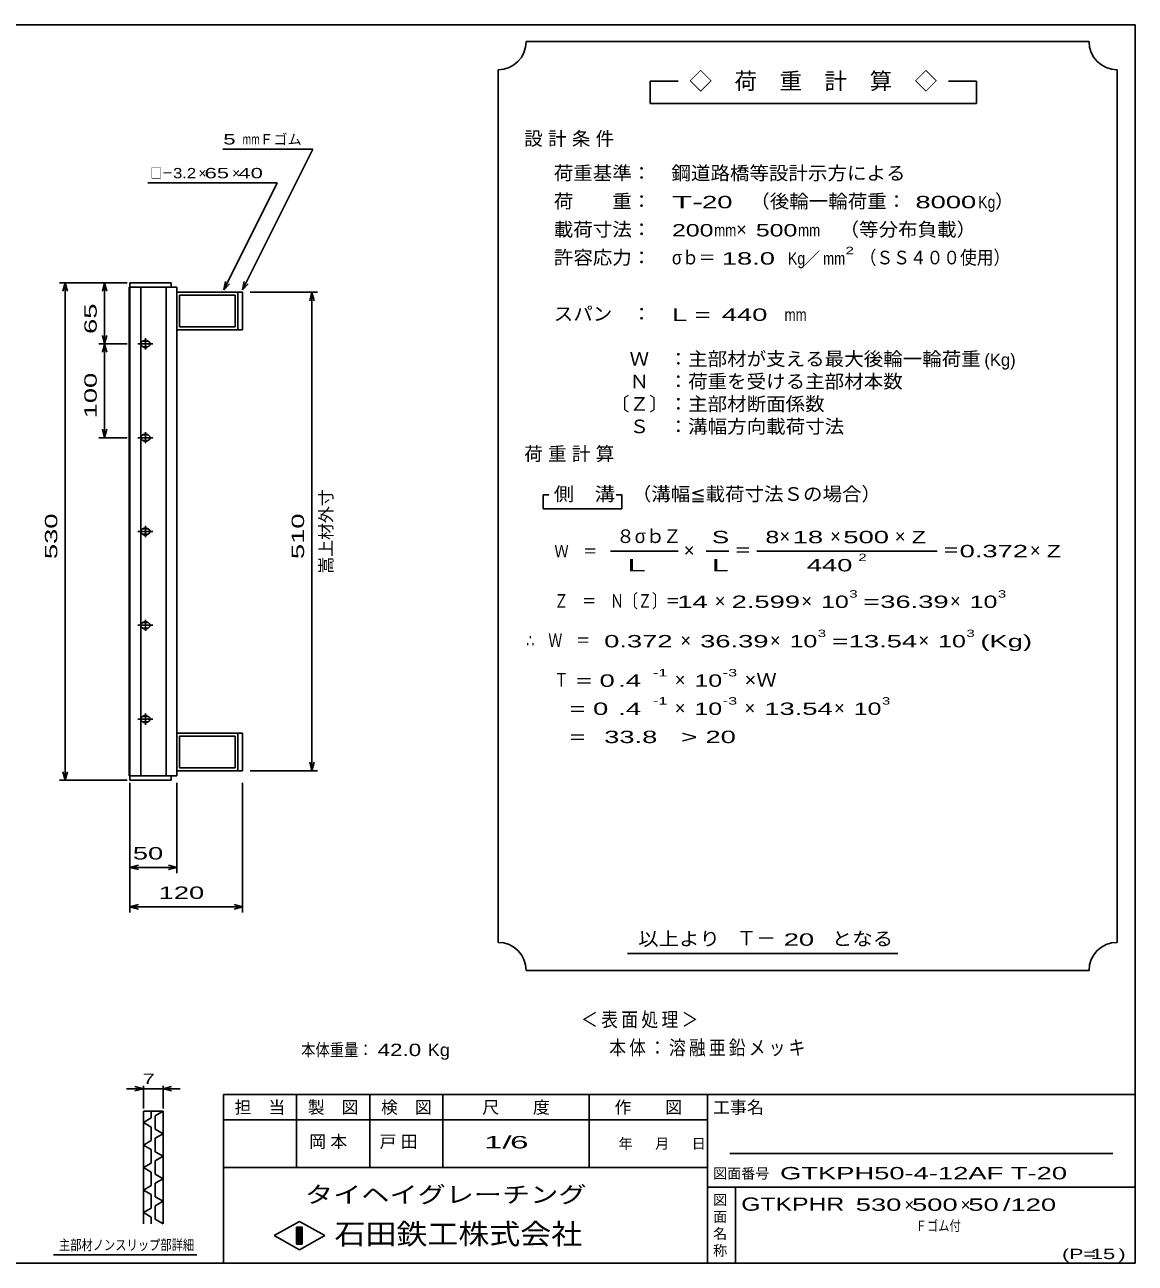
# Model space of a CAD drawing. Units: millimetres, scale not verified. Extents: x -1092 to 1039, y -770 to 632.
# Drawn here: x -145 to 1039, y -688 to 632 of the extents above; entities that cross this region are included whole.
import ezdxf
from ezdxf.enums import TextEntityAlignment as Align

# ---------------------------------------------------------------- set-up
doc = ezdxf.new("R2010")
doc.units = ezdxf.units.MM
doc.header["$LTSCALE"] = 6
for name, color, linetype, lineweight in [('0_2', 150, 'Continuous', 25), ('16', 3, 'Continuous', 25), ('22', 4, 'Continuous', 25), ('24', 2, 'Continuous', 25), ('32', 4, 'Continuous', 25)]:
    doc.layers.add(name, color=color, linetype=linetype, lineweight=lineweight)
doc.styles.add('ベクトル', font='')
doc.styles.get('ベクトル').set_extended_font_data('ベクトル')

msp = doc.modelspace()

# ---------------------------------------------------------------- linework, layer by layer
at = {"layer": '0_2'}
for p, q in [((-1037.4, 632.1), (1038.6, 632.1)), ((1038.6, 632.1), (1038.6, -687.9)), ((1038.6, -507.9), (66.6, -507.9)), ((66.6, -507.9), (66.6, -687.9)), ((144.6, -507.9), (144.6, -585.9)), ((222.6, -585.9), (222.6, -507.9)), ((300.6, -507.9), (300.6, -585.9)), ((456.6, -585.9), (456.6, -507.9)), ((582.6, -507.9), (582.6, -687.9)), ((582.6, -534.9), (66.6, -534.9)), ((1014.6, -570.9), (606.6, -570.9)), ((66.6, -585.9), (582.6, -585.9)), ((582.6, -606.9), (1038.6, -606.9)), ((612.6, -687.9), (612.6, -606.9)), ((120.6, -658.5), (147.6, -643.5)), ((147.6, -643.5), (174.6, -658.5)), ((147.6, -673.5), (120.6, -658.5)), ((144.6, -649.5), (150.6, -649.5)), ((144.6, -667.5), (144.6, -649.5)), ((144.6, -649.5), (145.8, -649.5)), ((145.8, -649.5), (145.8, -667.5)), ((147, -667.5), (147, -649.5)), ((147, -649.5), (148.2, -649.5)), ((174.6, -658.5), (147.6, -673.5)), ((148.2, -649.5), (148.2, -667.5)), ((149.4, -667.5), (149.4, -649.5)), ((149.4, -649.5), (150.6, -649.5)), ((150.6, -649.5), (150.6, -667.5)), ((150.6, -649.5), (150.6, -667.5)), ((150.6, -667.5), (144.6, -667.5)), ((145.8, -667.5), (147, -667.5)), ((148.2, -667.5), (149.4, -667.5)), ((1038.6, -687.9), (-1037.4, -687.9))]:
    msp.add_line(p, q, dxfattribs=at)
at = {"layer": '16'}
for p, q in [((11, 357), (-33, 357)), ((-33, 357), (-33, 352.5)), ((11, 352.5), (11, 357)), ((-33.7, -168.5), (-33.7, 352.5)), ((-33.7, 352.5), (-33, 352.5)), ((-33, 352.5), (11, 352.5)), ((-33, 352.5), (-33, -168.5)), ((17, 352.5), (-33, 352.5)), ((-21.5, 352.5), (-21.5, -168.5)), ((5.5, -168.5), (5.5, 352.5)), ((17, -168.5), (17, 352.5)), ((17, 347), (82, 347)), ((17, 307), (17, 347)), ((20, 344), (79, 344)), ((20, 310), (20, 344)), ((79, 344), (79, 310)), ((82, 347), (82, 307)), ((82, 347), (87, 347)), ((87, 347), (87, 307)), ((82, 307), (17, 307)), ((79, 310), (20, 310)), ((87, 307), (82, 307)), ((-24.5, 292), (-8.5, 292)), ((-14.5, 295), (-18.5, 295)), ((-16.5, 298), (-16.5, 286)), ((-18.5, 289), (-14.5, 289)), ((-16.5, 198), (-16.5, 186)), ((-24.5, 192), (-8.5, 192)), ((-14.5, 195), (-18.5, 195)), ((-18.5, 189), (-14.5, 189)), ((-14.5, 95), (-18.5, 95)), ((-16.5, 98), (-16.5, 86)), ((-24.5, 92), (-8.5, 92)), ((-18.5, 89), (-14.5, 89)), ((-24.5, -8), (-8.5, -8)), ((-14.5, -5), (-18.5, -5)), ((-18.5, -11), (-14.5, -11)), ((-16.5, -2), (-16.5, -14)), ((-14.5, -105), (-18.5, -105)), ((-16.5, -102), (-16.5, -114)), ((-24.5, -108), (-8.5, -108)), ((-18.5, -111), (-14.5, -111)), ((82, -123), (17, -123)), ((17, -123), (17, -163)), ((79, -126), (20, -126)), ((20, -126), (20, -160)), ((79, -160), (79, -126)), ((82, -163), (82, -123)), ((87, -123), (82, -123)), ((87, -163), (87, -123)), ((-33, -168.5), (-33.7, -168.5)), ((-33, -168.5), (11, -168.5)), ((-33, -173), (-33, -168.5)), ((-33, -168.5), (17, -168.5)), ((11, -168.5), (11, -173)), ((17, -163), (82, -163)), ((20, -160), (79, -160)), ((82, -163), (87, -163)), ((11, -173), (-33, -173))]:
    msp.add_line(p, q, dxfattribs=at)
for centre, radius, start, end in [((-18.5, 292), 3, 90, 270), ((-16.5, 292), 4, 46.6, 133.4), ((-14.5, 292), 3, 270, 90), ((-16.5, 292), 4, 226.6, 313.4), ((-18.5, 192), 3, 90, 270), ((-16.5, 192), 4, 46.6, 133.4), ((-16.5, 192), 4, 226.6, 313.4), ((-14.5, 192), 3, 270, 90), ((-18.5, 92), 3, 90, 270), ((-16.5, 92), 4, 46.6, 133.4), ((-14.5, 92), 3, 270, 90), ((-16.5, 92), 4, 226.6, 313.4), ((-18.5, -8), 3, 90, 270), ((-16.5, -8), 4, 46.6, 133.4), ((-16.5, -8), 4, 226.6, 313.4), ((-14.5, -8), 3, 270, 90), ((-18.5, -108), 3, 90, 270), ((-16.5, -108), 4, 46.6, 133.4), ((-14.5, -108), 3, 270, 90), ((-16.5, -108), 4, 226.6, 313.4)]:
    msp.add_arc(centre, radius, start, end, dxfattribs=at)
at = {"layer": '22'}
for p, q in [((66, 499.5), (162, 499.5)), ((87, 349.5), (162, 499.5)), ((-14, 463.5), (124, 463.5)), ((67, 349.5), (124, 463.5)), ((-36, 357), (-108, 357)), ((-102, 357), (-104.4, 348)), ((-99.6, 348), (-102, 357)), ((-102, 357), (-102, -173)), ((-36, 357), (-66, 357)), ((-60, 357), (-62.4, 348)), ((-57.6, 348), (-60, 357)), ((-60, 357), (-60, 292)), ((67, 349.5), (68.8, 358.3)), ((87, 349.5), (88.8, 358.3)), ((67, 349.5), (73, 356.1)), ((87, 349.5), (93, 356.1)), ((95, 347), (167, 347)), ((161, 347), (158.6, 338)), ((163.4, 338), (161, 347)), ((161, 347), (161, -163)), ((-66, 292), (-36, 292)), ((-60, 292), (-62.4, 301)), ((-60, 292), (-62.4, 283)), ((-57.6, 301), (-60, 292)), ((-57.6, 283), (-60, 292)), ((-60, 292), (-60, 192)), ((-60, 192), (-62.4, 201)), ((-57.6, 201), (-60, 192)), ((-66, 192), (-36, 192)), ((161, -163), (158.6, -154)), ((163.4, -154), (161, -163)), ((-102, -173), (-104.4, -164)), ((-99.6, -164), (-102, -173)), ((167, -163), (95, -163)), ((-108, -173), (-36, -173)), ((-33, -272), (-33, -176)), ((-33, -314), (-33, -176)), ((17, -272), (17, -176)), ((87, -314), (87, -176)), ((-33, -266), (-24, -263.6)), ((17, -266), (8, -263.6)), ((-24, -268.4), (-33, -266)), ((-33, -266), (17, -266)), ((8, -268.4), (17, -266)), ((-33, -308), (-24, -305.6)), ((-24, -310.4), (-33, -308)), ((-33, -308), (87, -308)), ((87, -308), (78, -305.6)), ((78, -310.4), (87, -308))]:
    msp.add_line(p, q, dxfattribs=at)
at = {"layer": '24', "color": 4}
for p, q in [((989.4, 614.1), (389.4, 614.1)), ((359.4, 584.1), (359.4, -345.9)), ((1019.4, -345.9), (1019.4, 584.1)), ((551.4, 572.1), (521.4, 572.1)), ((521.4, 572.1), (521.4, 548.1)), ((869.4, 572.1), (839.4, 572.1)), ((869.4, 548.1), (869.4, 572.1)), ((521.4, 548.1), (869.4, 548.1)), ((413.4, 131.1), (407.4, 131.1)), ((407.4, 131.1), (407.4, 116.1)), ((491.4, 131.1), (485.4, 131.1)), ((491.4, 116.1), (491.4, 131.1)), ((407.4, 116.1), (491.4, 116.1)), ((479.4, 71.1), (551.4, 71.1)), ((581.4, 71.1), (605.4, 71.1)), ((635.4, 71.1), (827.4, 71.1)), ((497.4, -357.9), (785.4, -357.9)), ((389.4, -375.9), (989.4, -375.9))]:
    msp.add_line(p, q, dxfattribs=at)
for centre, start, end in [((359.4, 614.1), 270, 0), ((1019.4, 614.1), 180, 270), ((359.4, -375.9), 0, 90), ((1019.4, -375.9), 90, 180)]:
    msp.add_arc(centre, 30, start, end, dxfattribs=at)
at = {"layer": '32'}
for p, q in [((-18.6, -501.9), (-27.6, -499.5)), ((-18.6, -522.9), (-18.6, -498.9)), ((2.4, -498.9), (2.4, -522.9)), ((2.4, -501.9), (11.4, -499.5)), ((-18.6, -501.9), (-36.6, -501.9)), ((-27.6, -504.3), (-18.6, -501.9)), ((-18.6, -501.9), (2.4, -501.9)), ((11.4, -504.3), (2.4, -501.9)), ((2.4, -501.9), (20.4, -501.9)), ((-18.6, -525.9), (2.4, -525.9)), ((-18.6, -645.9), (-18.6, -525.9)), ((-10.2, -525.9), (-10.2, -533.1)), ((2.4, -525.9), (-6, -530.7)), ((2.4, -525.9), (2.4, -645.9)), ((-10.2, -533.1), (-18.6, -537.9)), ((-18.6, -537.9), (-10.2, -542.7)), ((-6, -530.7), (-6, -545.1)), ((-10.2, -542.7), (-10.2, -557.1)), ((-6, -545.1), (2.4, -549.9)), ((2.4, -549.9), (-6, -554.7)), ((-10.2, -557.1), (-18.6, -561.9)), ((-18.6, -561.9), (-10.2, -566.7)), ((-10.2, -566.7), (-10.2, -581.1)), ((-6, -554.7), (-6, -569.1)), ((-6, -569.1), (2.4, -573.9)), ((2.4, -573.9), (-6, -578.7)), ((-6, -578.7), (-6, -593.1)), ((-10.2, -581.1), (-18.6, -585.9)), ((-18.6, -585.9), (-10.2, -590.7)), ((-10.2, -590.7), (-10.2, -605.1)), ((-6, -593.1), (2.4, -597.9)), ((-10.2, -605.1), (-18.6, -609.9)), ((2.4, -597.9), (-6, -602.7)), ((-6, -602.7), (-6, -617.1)), ((-18.6, -609.9), (-10.2, -614.7)), ((-10.2, -614.7), (-10.2, -629.1)), ((-6, -617.1), (2.4, -621.9)), ((-10.2, -629.1), (-18.6, -633.9)), ((2.4, -621.9), (-6, -626.7)), ((-6, -626.7), (-6, -641.1)), ((-18.6, -633.9), (-10.2, -638.7)), ((-10.2, -638.7), (-10.2, -645.9)), ((-6, -641.1), (2.4, -645.9)), ((38.4, -678.9), (-114.6, -678.9))]:
    msp.add_line(p, q, dxfattribs=at)

# ---------------------------------------------------------------- texts
at = {"layer": '0_2', "style": 'ベクトル'}
for s, height, p in [('担\u3000当', 13.2, (78.6, -521.7)), ('製\u3000図', 13.2, (156.6, -521.7)), ('検\u3000図', 13.2, (234.6, -521.7)), ('尺\u3000\u3000度', 13.2, (342.6, -521.7)), ('作\u3000\u3000図', 13.2, (483.6, -521.7)), ('工事名', 13.2, (588.6, -521.7)), ('年', 11, (487.8, -560.4)), ('月', 11, (526.8, -560.4)), ('日', 11, (565.8, -560.4)), ('図面番号', 11, (588.6, -592.2)), ('図', 11, (588.6, -620.4)), ('面', 11, (588.6, -638.4)), ('名', 11, (588.6, -656.4)), ('称', 11, (588.6, -674.4))]:
    msp.add_text(s, height=height, dxfattribs=at).set_placement(p, align=Align.MIDDLE_LEFT)
at = {"layer": '0_2', "color": 222, "style": 'ベクトル'}
for s, height, width, p in [('タイヘイグレーチング', 17.6, 1.25, (153.6, -614.7)), ('石田鉄工株式会社', 21.99, 1.1, (185.1, -656.7))]:
    msp.add_text(s, height=height, dxfattribs=dict(at, width=width)).set_placement(p, align=Align.MIDDLE_LEFT)
at = {"layer": '22', "color": 2, "style": 'ベクトル'}
for s, height, width, p in [(' 5 ', 11, 1.6, (60, 510)), ('mm', 11, 0.75, (87, 510)), ('□－', 11, 0.8, (-11, 474)), ('3.2', 11, 1.2, (13, 474)), (' 65 ', 11, 1.6, (40, 474)), (' 40 ', 11, 1.6, (76, 474)), (' 50 ', 13.2, 1.65, (-38, -251)), (' 120 ', 13.2, 1.65, (-10.5, -293)), ('本体重量：', 13.2, 0.85, (149.4, -460.5)), (' 42.0', 13.2, 1.35, (224.4, -460.5)), ('Kg', 13.2, 1.1, (284.4, -460.5)), ('1/', 13.2, 2, (344.4, -558.9)), (' 6 ', 13.2, 2, (362.4, -558.9)), ('GTKPH50-4-12AF T-20          ', 13.2, 1.65, (660, -591.9)), ('GTKPHR', 14.08, 1.4, (618.6, -624.9)), (' 530 ', 13.2, 1.65, (732.6, -625.5)), (' 500 ', 13.2, 1.65, (792.6, -625.5)), (' 50 ', 13.2, 1.65, (852.6, -625.5)), ('/', 13.2, 1.65, (897.6, -625.5)), (' 120 ', 13.2, 1.65, (897.6, -625.5)), ('Ｆゴム付', 11, 0.8, (804.6, -648)), ('(P=', 11, 1.55, (960.6, -678)), (' 15 ', 11, 1.6, (984.6, -678)), (')', 11, 1.6, (1020.6, -678))]:
    msp.add_text(s, height=height, dxfattribs=dict(at, width=width)).set_placement(p, align=Align.MIDDLE_LEFT)
for s, height, p in [('Ｆゴム', 11, (105, 510)), ('×', 11, (40, 474)), ('×', 11, (76, 474)), ('×', 13.2, (792.6, -625.5)), ('×', 13.2, (852.6, -625.5))]:
    msp.add_text(s, height=height, dxfattribs=at).set_placement(p, align=Align.MIDDLE_LEFT)
at = {"layer": '22', "color": 2, "style": 'ベクトル', "width": 1.65}
for s, p in [(' 65 ', (-75, 294.5)), (' 100 ', (-75, 204.5)), (' 530 ', (-117, 54.5)), (' 510', (146, 54.5))]:
    msp.add_text(s, height=13.2, rotation=90, dxfattribs=at).set_placement(p, align=Align.MIDDLE_LEFT)
at = {"layer": '22', "color": 2, "style": 'ベクトル'}
msp.add_text('嵩上材外寸', height=13.2, rotation=90, dxfattribs=at).set_placement((176, 47), align=Align.MIDDLE_LEFT)
at = {"layer": '22', "color": 2, "attachment_point": 4, "style": 'ベクトル'}
for s, insert, char_height in [('\\T1.2;\\W0.85;＜表面処理＞', (447.9, -429), 15.4), ('\\T1.19;\\W0.85;本体：溶融亜鉛メッキ', (477.9, -459), 15.4), ('\\T1.25;岡本\u3000', (158.1, -558.9), 13.2), ('\\T1.25;戸田\u3000', (233.1, -558.9), 13.2)]:
    msp.add_mtext(s, dxfattribs=dict(at, insert=insert, char_height=char_height))
at = {"layer": '24', "style": 'ベクトル'}
for s, height, p in [('◇\u3000荷\u3000重\u3000計\u3000算\u3000◇', 17.6, (563.4, 572.1)), ('）', 14.5, (889.2, 444)), ('×', 14.5, (613.2, 414)), ('／', 13.2, (684.9, 383.1)), ('(Kg)', 13.2, (877.8, 275.1)), ('８', 14.5, (485.4, 87)), ('σｂ', 14.52, (505.2, 87)), ('Ｚ', 14.5, (535.2, 87)), ('×', 14.5, (659.4, 87)), ('×', 14.5, (713.4, 87)), ('×', 14.5, (782.4, 87)), ('×', 14.5, (557.4, 72)), ('×', 14.5, (926.4, 72)), ('×', 14.5, (590.4, 18)), ('×', 14.5, (682.8, 18)), ('×', 14.5, (841.2, 18)), ('×', 14.5, (553.8, -24)), ('×', 14.5, (649.2, -24)), ('×', 14.5, (807.6, -24)), ('×', 14.5, (547.8, -66)), ('×', 14.5, (547.8, -96)), ('×', 14.5, (622.2, -96)), ('×', 14.5, (717.6, -96)), ('Ｔ－', 15.4, (613.8, -341.4))]:
    msp.add_text(s, height=height, dxfattribs=at).set_placement(p, align=Align.MIDDLE_LEFT)
for s, height, width, p in [('荷重基準：\u3000', 14.52, 1.05, (418.8, 474)), ('鋼道路橋等設計示方による', 14.52, 1.05, (544.2, 474)), ('荷\u3000\u3000重：\u3000', 14.52, 1.05, (418.8, 444)), ('T-', 13.2, 2, (544.8, 443.1)), (' 20 ', 13.2, 1.65, (568.8, 443.1)), ('（後輪一輪荷重：', 14.52, 1.05, (628.2, 444)), (' 8000', 13.2, 1.65, (796.2, 443.1)), ('Kg', 13.2, 0.85, (871.2, 443.1)), ('載荷寸法：\u3000', 14.52, 1.05, (418.8, 414)), ('\u3000（等分布負載）', 14.52, 1.05, (702.6, 414)), ('200', 13.2, 1.5, (544.8, 413.1)), ('mm', 13.2, 0.8, (589.8, 413.1)), ('500', 13.2, 1.5, (634.2, 413.1)), ('mm', 13.2, 0.8, (679.2, 413.1)), ('許容応力：\u3000', 14.52, 1.05, (418.8, 384)), ('σｂ＝', 14.52, 0.9, (544.8, 384)), (' 18.0', 13.2, 1.65, (589.8, 383.1)), ('Kg', 13.2, 0.85, (668.4, 383.1)), ('mm', 13.2, 0.8, (705.9, 383.1)), ('2', 7.92, 1.5, (729.9, 391.5)), ('（ＳＳ４００使用）', 14.52, 0.9, (744.9, 384)), ('スパン\u3000：\u3000', 14.52, 1.05, (418.8, 324)), ('L =', 13.2, 1.65, (544.8, 323.1)), (' 440 ', 13.2, 1.65, (589.8, 323.1)), ('mm', 13.2, 0.8, (664.8, 323.1)), ('\u3000Ｗ\u3000：主部材が支える最大後輪一輪荷重', 14.52, 1.05, (478.8, 276)), ('\u3000Ｎ\u3000：荷重を受ける主部材本数', 14.52, 1.05, (478.8, 252)), ('〔Ｚ〕：主部材断面係数', 14.52, 1.05, (478.8, 228)), ('\u3000Ｓ\u3000：溝幅方向載荷寸法', 14.52, 1.05, (478.8, 204)), ('側\u3000溝', 14.52, 1.1, (418.8, 132)), ('\u3000（溝幅≦載荷寸法Ｓの場合）', 14.52, 1.05, (481.2, 132)), ('S', 13.2, 1.55, (587.4, 86.1)), ('8', 13.2, 1.5, (644.4, 86.1)), (' 18 ', 13.2, 1.65, (665.4, 86.1)), (' 500 ', 13.2, 1.65, (719.4, 86.1)), ('Z', 13.2, 1.4, (800.4, 86.1)), ('Ｗ\u3000＝', 13.2, 0.85, (419.4, 71.1)), ('＝', 14.5, 0.9, (611.4, 72)), ('2', 7.92, 1.5, (743.4, 64.5)), ('＝', 14.5, 0.9, (833.4, 72)), ('0.372', 13.2, 1.65, (851.4, 71.1)), ('Z', 13.2, 1.4, (944.4, 71.1)), ('L', 13.2, 1.8, (587.4, 56.1)), (' 440 ', 13.2, 1.65, (680.4, 56.1)), ('Ｚ\u3000＝\u3000Ｎ〔Ｚ〕＝', 14.52, 0.75, (419.4, 18)), ('3', 7.92, 1.5, (733.8, 25.5)), ('3', 7.92, 1.5, (892.2, 25.5)), (' 14 ', 13.2, 1.65, (542.4, 17.1)), ('2.599', 13.2, 1.65, (608.4, 17.1)), ('10', 13.2, 1.5, (703.8, 17.1)), ('=', 13.2, 1.7, (748.8, 17.1)), ('36.39', 13.2, 1.65, (766.8, 17.1)), ('10', 13.2, 1.5, (862.2, 17.1)), ('3', 7.92, 1.5, (700.2, -16.5)), ('3', 7.92, 1.5, (858.6, -16.5)), ('∴\u3000Ｗ\u3000＝', 14.52, 0.75, (389.4, -24)), (' 0.372', 13.2, 1.65, (464.4, -24.9)), ('36.39', 13.2, 1.65, (574.8, -24.9)), ('10', 13.2, 1.5, (670.2, -24.9)), ('=', 13.2, 1.7, (715.2, -24.9)), ('13.54', 13.2, 1.65, (733.2, -24.9)), ('10', 13.2, 1.5, (828.6, -24.9)), ('(Kg)', 13.2, 1.65, (873.6, -24.9)), ('Ｔ', 14.5, 0.75, (419.4, -66)), (' = 0', 13.2, 1.65, (434.4, -66.9)), (' .4 ', 13.2, 1.65, (479.4, -66.9)), ('-1', 7.92, 1.65, (524.4, -58.5)), ('10', 13.2, 1.5, (568.8, -66.9)), ('-3', 7.92, 1.65, (598.8, -58.5)), ('×Ｗ', 14.52, 1.1, (622.2, -66)), ('  = 0', 13.2, 1.65, (419.4, -96.9)), (' .4 ', 13.2, 1.65, (479.4, -96.9)), ('-1', 7.92, 1.65, (524.4, -88.5)), ('10', 13.2, 1.5, (568.8, -96.9)), ('-3', 7.92, 1.65, (598.8, -88.5)), ('13.54', 13.2, 1.65, (643.2, -96.9)), ('10', 13.2, 1.5, (738.6, -96.9)), ('3', 7.92, 1.5, (768.6, -88.5)), ('  =', 13.2, 1.65, (419.4, -126.9)), (' 33.8', 13.2, 1.65, (464.4, -126.9)), ('>', 13.2, 1.7, (554.4, -126.9)), (' 20 ', 13.2, 1.65, (572.4, -126.9)), ('以上より\u3000', 14.52, 1.1, (508.8, -342)), (' 20 ', 13.2, 1.65, (655.8, -342.9)), ('となる', 14.52, 1.1, (715.2, -342))]:
    msp.add_text(s, height=height, dxfattribs=dict(at, width=width)).set_placement(p, align=Align.MIDDLE_LEFT)
at = {"layer": '24', "attachment_point": 4, "style": 'ベクトル'}
for s, insert, char_height in [('\\T1.28;設計条件', (387.3, 510), 14.52), ('\\T1.28;荷重計算', (387.3, 174), 14.52), ('\\T1.5;\\W2;\\~L\\~', (482.4, 56.1), 13.2)]:
    msp.add_mtext(s, dxfattribs=dict(at, insert=insert, char_height=char_height))
at = {"layer": '32', "color": 2, "style": 'ベクトル'}
for s, width, p in [(' 7 ', 1.6, (-26.1, -491.4)), ('主部材ノンスリップ部詳細', 0.8, (-108.6, -668.4))]:
    msp.add_text(s, height=11, dxfattribs=dict(at, width=width)).set_placement(p, align=Align.MIDDLE_LEFT)

doc.saveas('drawing.dxf')
